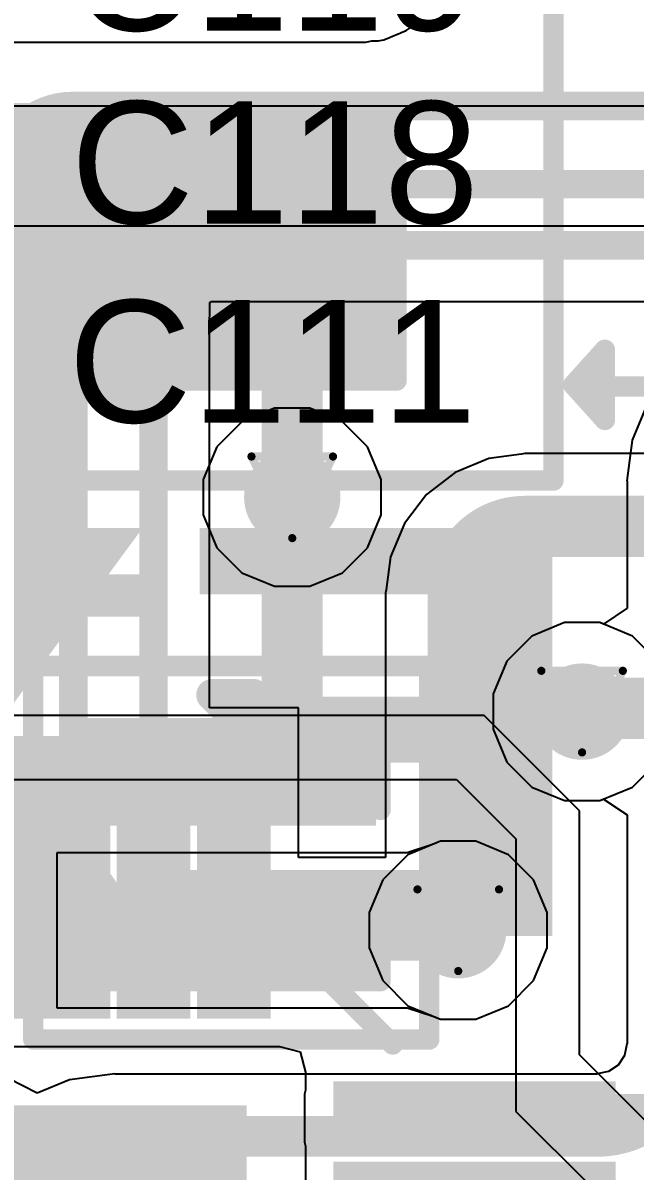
# Model space of a CAD drawing. Header units: inches. Extents: x 0 to 5359, y 0 to 5098.
# Drawn here: x 73.67 to 77.48, y 43.09 to 50.23 of the extents above; entities that cross this region are included whole.
import ezdxf

# ---------------------------------------------------------------- set-up
doc = ezdxf.new("R2010")
doc.units = ezdxf.units.IN
for name, color, linetype in [('Bottom Layer', 5, 'Continuous'), ('Bottom Overlay', 54, 'Continuous'), ('Bottom Paste', 16, 'Continuous'), ('Bottom Solder', 6, 'Continuous'), ('Drill Drawing', 1, 'Continuous'), ('Layer 1', 16, 'Continuous'), ('Layer 2', 76, 'Continuous'), ('Top Layer', 1, 'Continuous'), ('Top Overlay', 2, 'Continuous'), ('Top Paste', 8, 'Continuous'), ('Top Solder', 216, 'Continuous'), ('Via Holes', 16, 'Continuous')]:
    doc.layers.add(name, color=color, linetype=linetype)
doc.styles.add('Arial', font='', dxfattribs={"height": 0.2})
doc.styles.add('Arial Black_Bold', font='', dxfattribs={"height": 0.2})
doc.styles.get('Arial').set_extended_font_data('Arial')
doc.styles.get('Arial Black_Bold').set_extended_font_data('Arial Black', bold=True)

# ---------------------------------------------------------------- blocks, each defined once
blk = doc.blocks.new('48_HTQFP__7_7__55')
at = {"layer": 'Top Layer'}
for points in [[(-2.9, 5.05), (-2.6, 5.05), (-2.6, 3.45), (-2.9, 3.45)], [(-5.05, 2.9), (-3.45, 2.9), (-3.45, 2.6), (-5.05, 2.6)], [(-2.75, 2.75), (2.75, 2.75), (2.75, -2.75), (-2.75, -2.75)], [(-5.05, 2.4), (-3.45, 2.4), (-3.45, 2.1), (-5.05, 2.1)], [(-5.05, 1.9), (-3.45, 1.9), (-3.45, 1.6), (-5.05, 1.6)]]:
    blk.add_hatch(color=1, dxfattribs=at).paths.add_polyline_path(points)
at = {"layer": 'Top Paste'}
for points in [[(-2.9, 5.05), (-2.6, 5.05), (-2.6, 3.45), (-2.9, 3.45)], [(-5.05, 2.9), (-3.45, 2.9), (-3.45, 2.6), (-5.05, 2.6)], [(-2.75, 2.75), (2.75, 2.75), (2.75, -2.75), (-2.75, -2.75)], [(-5.05, 2.4), (-3.45, 2.4), (-3.45, 2.1), (-5.05, 2.1)], [(-5.05, 1.9), (-3.45, 1.9), (-3.45, 1.6), (-5.05, 1.6)]]:
    blk.add_hatch(color=8, dxfattribs=at).paths.add_polyline_path(points)
at = {"layer": 'Top Solder'}
for points in [[(-2.98, 5.13), (-2.52, 5.13), (-2.52, 3.37), (-2.98, 3.37)], [(-2.48, 5.13), (-2.02, 5.13), (-2.02, 3.37), (-2.48, 3.37)], [(-5.13, 2.98), (-3.37, 2.98), (-3.37, 2.52), (-5.13, 2.52)], [(-2.83, 2.83), (2.83, 2.83), (2.83, -2.83), (-2.83, -2.83)], [(-5.13, 2.48), (-3.37, 2.48), (-3.37, 2.02), (-5.13, 2.02)], [(-5.13, 1.98), (-3.37, 1.98), (-3.37, 1.52), (-5.13, 1.52)], [(-5.13, 1.48), (-3.37, 1.48), (-3.37, 1.02), (-5.13, 1.02)]]:
    blk.add_hatch(color=216, dxfattribs=at).paths.add_polyline_path(points)
at = {"layer": 'Top Overlay'}
for points in [[(-3.8182, 3.131, 0.127, 0.127, 0), (-3.2086, 3.7406, 0.127, 0.127, 0)], [(-5.3848, 2.6162, 0.2, 0.2, 0), (-5.3848, 2.8702, 0.2, 0.2, 0)], [(-5.2578, 2.7432, 0.2, 0.2, 0), (-5.3848, 2.8702, 0.2, 0.2, 0)], [(-5.3848, 2.6162, 0.2, 0.2, 0), (-5.2578, 2.7432, 0.2, 0.2, 0)]]:
    blk.add_lwpolyline(points, format="xyseb", dxfattribs=at)
for points in [[(-3.2403, 3.7406, 0.0635, 0.0635, 1), (-3.1768, 3.7406, 0.0635, 0.0635, 1)], [(-3.8499, 3.131, 0.0635, 0.0635, 1), (-3.7864, 3.131, 0.0635, 0.0635, 1)], [(-5.4348, 2.8702, 0.1, 0.1, 1), (-5.3348, 2.8702, 0.1, 0.1, 1)], [(-5.4348, 2.8702, 0.1, 0.1, 1), (-5.3348, 2.8702, 0.1, 0.1, 1)], [(-5.3078, 2.7432, 0.1, 0.1, 1), (-5.2078, 2.7432, 0.1, 0.1, 1)], [(-5.3078, 2.7432, 0.1, 0.1, 1), (-5.2078, 2.7432, 0.1, 0.1, 1)], [(-5.4348, 2.6162, 0.1, 0.1, 1), (-5.3348, 2.6162, 0.1, 0.1, 1)], [(-5.4348, 2.6162, 0.1, 0.1, 1), (-5.3348, 2.6162, 0.1, 0.1, 1)]]:
    blk.add_lwpolyline(points, format="xyseb", close=True, dxfattribs=at)
blk = doc.blocks.new('C___0402_B_255')
at = {"layer": 'Bottom Layer'}
for points in [[(-0.2413, 0.3175), (-0.2413, -0.3175), (-0.6985, -0.3175), (-0.6985, 0.3175)], [(0.6985, 0.3175), (0.6985, -0.3175), (0.2413, -0.3175), (0.2413, 0.3175)]]:
    blk.add_hatch(color=5, dxfattribs=at).paths.add_polyline_path(points)
at = {"layer": 'Bottom Paste'}
for points in [[(-0.2413, 0.3175), (-0.2413, -0.3175), (-0.6985, -0.3175), (-0.6985, 0.3175)], [(0.6985, 0.3175), (0.6985, -0.3175), (0.2413, -0.3175), (0.2413, 0.3175)]]:
    blk.add_hatch(color=16, dxfattribs=at).paths.add_polyline_path(points)
at = {"layer": 'Bottom Solder'}
for points in [[(-0.1813, 0.3775), (-0.1813, -0.3775), (-0.7585, -0.3775), (-0.7585, 0.3775)], [(0.7585, 0.3775), (0.7585, -0.3775), (0.1813, -0.3775), (0.1813, 0.3775)]]:
    blk.add_hatch(color=6, dxfattribs=at).paths.add_polyline_path(points)
at = {"layer": 'Bottom Overlay'}
for points in [[(-0.7874, -0.4064, 0.127, 0.127, 0), (-0.7874, 0.4064, 0.127, 0.127, 0)], [(-0.2794, 0.4064, 0.127, 0.127, 0), (-0.7874, 0.4064, 0.127, 0.127, 0)], [(0.7874, 0.4064, 0.127, 0.127, 0), (0.2794, 0.4064, 0.127, 0.127, 0)], [(0.7874, -0.4064, 0.127, 0.127, 0), (0.7874, 0.4064, 0.127, 0.127, 0)], [(-0.7874, -0.4064, 0.127, 0.127, 0), (-0.2794, -0.4064, 0.127, 0.127, 0)], [(0.7874, -0.4064, 0.127, 0.127, 0), (0.2794, -0.4064, 0.127, 0.127, 0)]]:
    blk.add_lwpolyline(points, format="xyseb", dxfattribs=at)
for points in [[(-0.8191, 0.4064, 0.0635, 0.0635, 1), (-0.7556, 0.4064, 0.0635, 0.0635, 1)], [(-0.8191, 0.4064, 0.0635, 0.0635, 1), (-0.7556, 0.4064, 0.0635, 0.0635, 1)], [(-0.3112, 0.4064, 0.0635, 0.0635, 1), (-0.2477, 0.4064, 0.0635, 0.0635, 1)], [(0.2477, 0.4064, 0.0635, 0.0635, 1), (0.3111, 0.4064, 0.0635, 0.0635, 1)], [(0.7557, 0.4064, 0.0635, 0.0635, 1), (0.8192, 0.4064, 0.0635, 0.0635, 1)], [(0.7557, 0.4064, 0.0635, 0.0635, 1), (0.8192, 0.4064, 0.0635, 0.0635, 1)], [(-0.8192, -0.4064, 0.0635, 0.0635, 1), (-0.7557, -0.4064, 0.0635, 0.0635, 1)], [(-0.8192, -0.4064, 0.0635, 0.0635, 1), (-0.7557, -0.4064, 0.0635, 0.0635, 1)], [(-0.3111, -0.4064, 0.0635, 0.0635, 1), (-0.2476, -0.4064, 0.0635, 0.0635, 1)], [(0.2477, -0.4064, 0.0635, 0.0635, 1), (0.3112, -0.4064, 0.0635, 0.0635, 1)], [(0.7556, -0.4064, 0.0635, 0.0635, 1), (0.8191, -0.4064, 0.0635, 0.0635, 1)], [(0.7556, -0.4064, 0.0635, 0.0635, 1), (0.8191, -0.4064, 0.0635, 0.0635, 1)]]:
    blk.add_lwpolyline(points, format="xyseb", close=True, dxfattribs=at)
blk = doc.blocks.new('C___0402_B_262')
at = {"layer": 'Bottom Layer'}
for points in [[(-0.2413, 0.3175), (-0.2413, -0.3175), (-0.6985, -0.3175), (-0.6985, 0.3175)], [(0.6985, 0.3175), (0.6985, -0.3175), (0.2413, -0.3175), (0.2413, 0.3175)]]:
    blk.add_hatch(color=5, dxfattribs=at).paths.add_polyline_path(points)
at = {"layer": 'Bottom Paste'}
for points in [[(-0.2413, 0.3175), (-0.2413, -0.3175), (-0.6985, -0.3175), (-0.6985, 0.3175)], [(0.6985, 0.3175), (0.6985, -0.3175), (0.2413, -0.3175), (0.2413, 0.3175)]]:
    blk.add_hatch(color=16, dxfattribs=at).paths.add_polyline_path(points)
at = {"layer": 'Bottom Solder'}
for points in [[(-0.1813, 0.3775), (-0.1813, -0.3775), (-0.7585, -0.3775), (-0.7585, 0.3775)], [(0.7585, 0.3775), (0.7585, -0.3775), (0.1813, -0.3775), (0.1813, 0.3775)]]:
    blk.add_hatch(color=6, dxfattribs=at).paths.add_polyline_path(points)
at = {"layer": 'Bottom Overlay'}
for points in [[(-0.2794, 0.4064, 0.127, 0.127, 0), (-0.7874, 0.4064, 0.127, 0.127, 0)], [(-0.7874, -0.4064, 0.127, 0.127, 0), (-0.7874, 0.4064, 0.127, 0.127, 0)], [(0.2794, 0.4064, 0.127, 0.127, 0), (0.7874, 0.4064, 0.127, 0.127, 0)], [(0.7874, -0.4064, 0.127, 0.127, 0), (0.7874, 0.4064, 0.127, 0.127, 0)], [(-0.2794, -0.4064, 0.127, 0.127, 0), (-0.7874, -0.4064, 0.127, 0.127, 0)], [(0.2794, -0.4064, 0.127, 0.127, 0), (0.7874, -0.4064, 0.127, 0.127, 0)]]:
    blk.add_lwpolyline(points, format="xyseb", dxfattribs=at)
for points in [[(-0.8192, 0.4064, 0.0635, 0.0635, 1), (-0.7557, 0.4064, 0.0635, 0.0635, 1)], [(-0.8192, 0.4064, 0.0635, 0.0635, 1), (-0.7557, 0.4064, 0.0635, 0.0635, 1)], [(-0.3112, 0.4064, 0.0635, 0.0635, 1), (-0.2477, 0.4064, 0.0635, 0.0635, 1)], [(0.2476, 0.4064, 0.0635, 0.0635, 1), (0.3111, 0.4064, 0.0635, 0.0635, 1)], [(0.7557, 0.4064, 0.0635, 0.0635, 1), (0.8192, 0.4064, 0.0635, 0.0635, 1)], [(0.7557, 0.4064, 0.0635, 0.0635, 1), (0.8192, 0.4064, 0.0635, 0.0635, 1)], [(-0.8192, -0.4064, 0.0635, 0.0635, 1), (-0.7557, -0.4064, 0.0635, 0.0635, 1)], [(-0.8192, -0.4064, 0.0635, 0.0635, 1), (-0.7557, -0.4064, 0.0635, 0.0635, 1)], [(-0.3112, -0.4064, 0.0635, 0.0635, 1), (-0.2477, -0.4064, 0.0635, 0.0635, 1)], [(0.2476, -0.4064, 0.0635, 0.0635, 1), (0.3111, -0.4064, 0.0635, 0.0635, 1)], [(0.7556, -0.4064, 0.0635, 0.0635, 1), (0.8191, -0.4064, 0.0635, 0.0635, 1)], [(0.7556, -0.4064, 0.0635, 0.0635, 1), (0.8191, -0.4064, 0.0635, 0.0635, 1)]]:
    blk.add_lwpolyline(points, format="xyseb", close=True, dxfattribs=at)
blk = doc.blocks.new('C___1210_B_286')
at = {"layer": 'Bottom Layer'}
for points in [[(-2.032, 1.397), (-0.508, 1.397), (-0.508, -1.397), (-2.032, -1.397)], [(0.508, 1.397), (2.032, 1.397), (2.032, -1.397), (0.508, -1.397)]]:
    blk.add_hatch(color=5, dxfattribs=at).paths.add_polyline_path(points)
at = {"layer": 'Bottom Paste'}
for points in [[(-2.032, 1.397), (-0.508, 1.397), (-0.508, -1.397), (-2.032, -1.397)], [(0.508, 1.397), (2.032, 1.397), (2.032, -1.397), (0.508, -1.397)]]:
    blk.add_hatch(color=16, dxfattribs=at).paths.add_polyline_path(points)
at = {"layer": 'Bottom Solder'}
for points in [[(-2.1336, 1.4986), (-0.4064, 1.4986), (-0.4064, -1.4986), (-2.1336, -1.4986)], [(0.4064, 1.4986), (2.1336, 1.4986), (2.1336, -1.4986), (0.4064, -1.4986)]]:
    blk.add_hatch(color=6, dxfattribs=at).paths.add_polyline_path(points)
at = {"layer": 'Bottom Overlay'}
for points in [[(-2.1336, 1.4986, 0.127, 0.127, 0), (-2.1336, -1.4986, 0.127, 0.127, 0)], [(-2.1336, 1.4986, 0.127, 0.127, 0), (-0.5842, 1.4986, 0.127, 0.127, 0)], [(2.1336, 1.4986, 0.127, 0.127, 0), (0.5842, 1.4986, 0.127, 0.127, 0)], [(2.1336, 1.4986, 0.127, 0.127, 0), (2.1336, -1.4986, 0.127, 0.127, 0)], [(-2.1336, -1.4986, 0.127, 0.127, 0), (-0.5842, -1.4986, 0.127, 0.127, 0)], [(2.1336, -1.4986, 0.127, 0.127, 0), (0.5842, -1.4986, 0.127, 0.127, 0)]]:
    blk.add_lwpolyline(points, format="xyseb", dxfattribs=at)
for points in [[(-2.1654, 1.4986, 0.0635, 0.0635, 1), (-2.1019, 1.4986, 0.0635, 0.0635, 1)], [(-2.1654, 1.4986, 0.0635, 0.0635, 1), (-2.1019, 1.4986, 0.0635, 0.0635, 1)], [(-0.616, 1.4986, 0.0635, 0.0635, 1), (-0.5525, 1.4986, 0.0635, 0.0635, 1)], [(0.5525, 1.4986, 0.0635, 0.0635, 1), (0.616, 1.4986, 0.0635, 0.0635, 1)], [(2.1019, 1.4986, 0.0635, 0.0635, 1), (2.1654, 1.4986, 0.0635, 0.0635, 1)], [(2.1019, 1.4986, 0.0635, 0.0635, 1), (2.1654, 1.4986, 0.0635, 0.0635, 1)], [(-2.1654, -1.4986, 0.0635, 0.0635, 1), (-2.1019, -1.4986, 0.0635, 0.0635, 1)], [(-2.1654, -1.4986, 0.0635, 0.0635, 1), (-2.1019, -1.4986, 0.0635, 0.0635, 1)], [(-0.616, -1.4986, 0.0635, 0.0635, 1), (-0.5525, -1.4986, 0.0635, 0.0635, 1)], [(0.5525, -1.4986, 0.0635, 0.0635, 1), (0.616, -1.4986, 0.0635, 0.0635, 1)], [(2.1019, -1.4986, 0.0635, 0.0635, 1), (2.1654, -1.4986, 0.0635, 0.0635, 1)], [(2.1019, -1.4986, 0.0635, 0.0635, 1), (2.1654, -1.4986, 0.0635, 0.0635, 1)]]:
    blk.add_lwpolyline(points, format="xyseb", close=True, dxfattribs=at)

msp = doc.modelspace()

# ---------------------------------------------------------------- hatches: boundary and pattern name
at = {"layer": 'Bottom Layer'}
h = msp.add_hatch(color=5, dxfattribs=at)
edge = h.paths.add_edge_path()
edge.add_arc((75.3463, 47.2817), 0.3, 0, 360)
h = msp.add_hatch(color=5, dxfattribs=at)
edge = h.paths.add_edge_path()
edge.add_arc((77.1523, 45.9475), 0.3, 0, 360)
h = msp.add_hatch(color=5, dxfattribs=at)
edge = h.paths.add_edge_path()
edge.add_arc((76.3806, 44.5866), 0.3, 0, 360)
at = {"layer": 'Layer 1'}
h = msp.add_hatch(color=16, dxfattribs=at)
edge = h.paths.add_edge_path()
edge.add_arc((75.3463, 47.2817), 0.3, 0, 360)
h = msp.add_hatch(color=16, dxfattribs=at)
edge = h.paths.add_edge_path()
edge.add_arc((77.1523, 45.9475), 0.3, 0, 360)
h = msp.add_hatch(color=16, dxfattribs=at)
edge = h.paths.add_edge_path()
edge.add_arc((76.3806, 44.5866), 0.3, 0, 360)
at = {"layer": 'Layer 2'}
h = msp.add_hatch(color=76, dxfattribs=at)
edge = h.paths.add_edge_path()
edge.add_arc((75.3463, 47.2817), 0.3, 0, 360)
h = msp.add_hatch(color=76, dxfattribs=at)
edge = h.paths.add_edge_path()
edge.add_arc((77.1523, 45.9475), 0.3, 0, 360)
h = msp.add_hatch(color=76, dxfattribs=at)
edge = h.paths.add_edge_path()
edge.add_arc((76.3806, 44.5866), 0.3, 0, 360)
at = {"layer": 'Top Layer'}
h = msp.add_hatch(color=1, dxfattribs=at)
edge = h.paths.add_edge_path()
edge.add_arc((75.3463, 47.2817), 0.3, 0, 360)
h = msp.add_hatch(color=1, dxfattribs=at)
edge = h.paths.add_edge_path()
edge.add_arc((77.1523, 45.9475), 0.3, 0, 360)
h = msp.add_hatch(color=1, dxfattribs=at)
edge = h.paths.add_edge_path()
edge.add_arc((76.3806, 44.5866), 0.3, 0, 360)
msp.add_hatch(color=1, dxfattribs=at).paths.add_polyline_path([(75.6821, 43.2667), (78.3719, 43.2667), (78.3719, 43.5667), (75.6821, 43.5667)])
at = {"layer": 'Via Holes'}
h = msp.add_hatch(color=7, dxfattribs=at)
edge = h.paths.add_edge_path()
edge.add_arc((75.3463, 47.2817), 0.15, 0, 360)
h = msp.add_hatch(color=7, dxfattribs=at)
edge = h.paths.add_edge_path()
edge.add_arc((77.1523, 45.9475), 0.15, 0, 360)
h = msp.add_hatch(color=7, dxfattribs=at)
edge = h.paths.add_edge_path()
edge.add_arc((76.3806, 44.5866), 0.15, 0, 360)

# ---------------------------------------------------------------- linework, layer by layer
at = {"layer": 'Bottom Layer'}
for p, q in [((76.0213, 50.1738), (76.0566, 50.1885)), ((76.0566, 50.1885), (76.0866, 50.2085)), ((76.0866, 50.2085), (76.1137, 50.2355)), ((70.2275, 50.116), (75.8055, 50.116)), ((75.8055, 50.116), (75.843, 50.1234)), ((75.843, 50.1234), (75.8813, 50.1234)), ((75.8813, 50.1234), (75.9166, 50.1305)), ((75.9166, 50.1305), (75.9519, 50.1451)), ((75.9519, 50.1451), (75.9541, 50.1455)), ((75.9541, 50.1455), (75.956, 50.1468)), ((75.956, 50.1468), (76.0173, 50.1721)), ((76.0173, 50.1721), (76.0194, 50.1726)), ((76.0194, 50.1726), (76.0213, 50.1738)), ((77.5627, 47.8722), (77.4651, 47.6367)), ((77.4651, 47.6367), (77.4319, 47.3839)), ((77.4319, 47.3839), (77.4328, 47.3839)), ((77.4328, 47.3839), (77.4328, 46.5911)), ((77.4328, 46.5911), (77.2849, 46.4923)), ((77.0421, 46.5015), (76.8385, 46.4172)), ((77.2625, 46.5015), (77.0421, 46.5015)), ((77.2849, 46.4923), (77.2625, 46.5015)), ((76.8385, 46.4172), (76.6827, 46.2614)), ((76.6827, 46.2614), (76.5983, 46.0577)), ((76.5983, 46.0577), (76.5983, 45.8373)), ((76.5983, 45.8373), (76.6827, 45.6337)), ((76.6827, 45.6337), (76.8385, 45.4779)), ((76.8385, 45.4779), (77.0421, 45.3935)), ((77.0421, 45.3935), (77.2625, 45.3935)), ((77.2625, 45.3935), (77.2849, 45.4028)), ((77.2849, 45.4028), (77.4328, 45.304)), ((77.4328, 45.304), (77.4328, 43.8788)), ((76.2265, 45.1224), (76.0617, 45.0692)), ((76.2704, 45.1406), (76.2265, 45.1224)), ((76.4908, 45.1406), (76.2704, 45.1406)), ((76.6944, 45.0562), (76.4908, 45.1406)), ((74.9187, 45.0691), (73.8799, 45.0691)), ((73.8799, 45.0691), (73.8799, 44.1039)), ((76.0617, 45.0692), (74.9187, 45.0692)), ((74.9187, 45.0692), (74.9187, 45.0691)), ((76.0617, 45.0692), (76.0617, 45.0692)), ((76.0617, 45.0692), (76.0617, 45.0692)), ((76.8503, 44.9004), (76.6944, 45.0562)), ((76.9346, 44.6968), (76.8503, 44.9004)), ((76.9346, 44.4764), (76.9346, 44.6968)), ((76.8503, 44.2728), (76.9346, 44.4764)), ((76.6944, 44.1169), (76.8503, 44.2728)), ((73.8799, 44.1039), (75.0229, 44.1039)), ((75.0229, 44.1039), (75.0229, 44.104)), ((75.0229, 44.104), (76.0617, 44.104)), ((76.0617, 44.104), (76.0617, 44.104)), ((76.0617, 44.104), (76.0617, 44.104)), ((76.0617, 44.104), (76.2233, 44.0521)), ((76.4908, 44.0326), (76.6944, 44.1169)), ((76.2233, 44.0521), (76.2704, 44.0326)), ((76.2704, 44.0326), (76.4908, 44.0326)), ((77.4311, 43.8788), (77.417, 43.8077)), ((77.4328, 43.8788), (77.4311, 43.8788)), ((77.3767, 43.7475), (77.3165, 43.7072)), ((77.417, 43.8077), (77.3767, 43.7475)), ((74.2403, 43.6933), (73.9581, 43.6561)), ((74.2403, 43.6914), (74.2403, 43.6933)), ((77.2454, 43.6914), (74.2403, 43.6914)), ((77.3165, 43.7072), (77.2454, 43.6931)), ((77.2454, 43.6931), (77.2454, 43.6914)), ((73.7564, 43.5726), (73.5786, 43.663)), ((73.9581, 43.6561), (73.7564, 43.5726))]:
    msp.add_line(p, q, dxfattribs=at)
for points in [[(69.6446, 48.8722, 0.381, 0.381, 0), (74.4982, 48.8722, 0.381, 0.381, 0)], [(74.4982, 48.8722, 0.381, 0.381, 0), (74.7748, 48.8722, 0.381, 0.381, 0)], [(74.7748, 48.8722, 0.381, 0.381, 0), (75.3463, 48.3007, 0.381, 0.381, 0)], [(75.3463, 47.2817, 0.381, 0.381, 0), (75.3463, 48.3007, 0.381, 0.381, 0)], [(75.3463, 45.6448, 0.381, 0.381, 0), (75.3463, 47.2817, 0.381, 0.381, 0)], [(75.4648, 45.5264, 0.381, 0.381, -0.414214), (75.3463, 45.6448, 0.381, 0.381, 0)], [(74.4514, 45.5263, 0.381, 0.381, 0), (75.4648, 45.5263, 0.381, 0.381, 0)], [(75.4648, 45.5263, 0.381, 0.381, 0), (75.4648, 45.5264, 0.381, 0.381, 0)], [(74.5489, 44.5866, 0.381, 0.381, 0), (76.3806, 44.5866, 0.381, 0.381, 0)], [(77.8212, 43.8788, 0.254, 0.254, -0.414214), (77.2454, 43.303, 0.254, 0.254, 0)], [(73.5403, 42.603, 0.254, 0.254, -0.414214), (74.2403, 43.303, 0.254, 0.254, 0)], [(74.2403, 43.303, 0.254, 0.254, 0), (77.2454, 43.303, 0.254, 0.254, 0)]]:
    msp.add_lwpolyline(points, format="xyseb", dxfattribs=at)
for points in [[(74.4029, 48.8722, 0.1905, 0.1905, 1), (74.5934, 48.8722, 0.1905, 0.1905, 1)], [(74.4029, 48.8722, 0.1905, 0.1905, 1), (74.5934, 48.8722, 0.1905, 0.1905, 1)], [(74.6796, 48.8722, 0.1905, 0.1905, 1), (74.8701, 48.8722, 0.1905, 0.1905, 1)], [(74.6796, 48.8722, 0.1905, 0.1905, 1), (74.8701, 48.8722, 0.1905, 0.1905, 1)], [(75.2511, 48.3007, 0.1905, 0.1905, 1), (75.4416, 48.3007, 0.1905, 0.1905, 1)], [(75.2511, 48.3007, 0.1905, 0.1905, 1), (75.4416, 48.3007, 0.1905, 0.1905, 1)], [(75.2511, 47.2817, 0.1905, 0.1905, 1), (75.4416, 47.2817, 0.1905, 0.1905, 1)], [(75.2511, 47.2817, 0.1905, 0.1905, 1), (75.4416, 47.2817, 0.1905, 0.1905, 1)], [(75.2511, 45.6448, 0.1905, 0.1905, 1), (75.4416, 45.6448, 0.1905, 0.1905, 1)], [(75.2511, 45.6448, 0.1905, 0.1905, 1), (75.4416, 45.6448, 0.1905, 0.1905, 1)], [(74.3562, 45.5263, 0.1905, 0.1905, 1), (74.5467, 45.5263, 0.1905, 0.1905, 1)], [(75.3695, 45.5264, 0.1905, 0.1905, 1), (75.56, 45.5264, 0.1905, 0.1905, 1)], [(75.3695, 45.5264, 0.1905, 0.1905, 1), (75.56, 45.5264, 0.1905, 0.1905, 1)], [(75.3695, 45.5263, 0.1905, 0.1905, 1), (75.56, 45.5263, 0.1905, 0.1905, 1)], [(75.3695, 45.5263, 0.1905, 0.1905, 1), (75.56, 45.5263, 0.1905, 0.1905, 1)], [(74.4536, 44.5866, 0.1905, 0.1905, 1), (74.6441, 44.5866, 0.1905, 0.1905, 1)], [(76.2854, 44.5866, 0.1905, 0.1905, 1), (76.4759, 44.5866, 0.1905, 0.1905, 1)], [(74.1768, 43.303, 0.127, 0.127, 1), (74.3038, 43.303, 0.127, 0.127, 1)], [(74.1768, 43.303, 0.127, 0.127, 1), (74.3038, 43.303, 0.127, 0.127, 1)], [(77.1819, 43.303, 0.127, 0.127, 1), (77.3089, 43.303, 0.127, 0.127, 1)], [(77.1819, 43.303, 0.127, 0.127, 1), (77.3089, 43.303, 0.127, 0.127, 1)]]:
    msp.add_lwpolyline(points, format="xyseb", close=True, dxfattribs=at)
at = {"layer": 'Bottom Overlay'}
for points in [[(73.7329, 46.2317, 0.127, 0.127, 0), (76.2, 46.2317, 0.127, 0.127, 0)], [(73.7329, 43.9061, 0.127, 0.127, 0), (73.7329, 46.2317, 0.127, 0.127, 0)], [(76.2, 43.9061, 0.127, 0.127, 0), (76.2, 46.2317, 0.127, 0.127, 0)], [(73.7329, 43.9061, 0.127, 0.127, 0), (76.2, 43.9061, 0.127, 0.127, 0)]]:
    msp.add_lwpolyline(points, format="xyseb", dxfattribs=at)
for points in [[(73.7012, 46.2317, 0.0635, 0.0635, 1), (73.7647, 46.2317, 0.0635, 0.0635, 1)], [(73.7012, 46.2317, 0.0635, 0.0635, 1), (73.7647, 46.2317, 0.0635, 0.0635, 1)], [(76.1682, 46.2317, 0.0635, 0.0635, 1), (76.2318, 46.2317, 0.0635, 0.0635, 1)], [(76.1682, 46.2317, 0.0635, 0.0635, 1), (76.2318, 46.2317, 0.0635, 0.0635, 1)], [(73.7012, 43.9061, 0.0635, 0.0635, 1), (73.7647, 43.9061, 0.0635, 0.0635, 1)], [(73.7012, 43.9061, 0.0635, 0.0635, 1), (73.7647, 43.9061, 0.0635, 0.0635, 1)], [(76.1682, 43.9061, 0.0635, 0.0635, 1), (76.2318, 43.9061, 0.0635, 0.0635, 1)], [(76.1682, 43.9061, 0.0635, 0.0635, 1), (76.2318, 43.9061, 0.0635, 0.0635, 1)]]:
    msp.add_lwpolyline(points, format="xyseb", close=True, dxfattribs=at)
at = {"layer": 'Drill Drawing'}
for points in [[(75.0923, 47.5357, 0.0508, 0.0508, 0), (75.6003, 47.5357, 0.0508, 0.0508, 0)], [(75.0923, 47.5357, 0.0508, 0.0508, 0), (75.3463, 47.0277, 0.0508, 0.0508, 0)], [(75.3463, 47.0277, 0.0508, 0.0508, 0), (75.6003, 47.5357, 0.0508, 0.0508, 0)], [(76.8983, 46.2015, 0.0508, 0.0508, 0), (77.4063, 46.2015, 0.0508, 0.0508, 0)], [(76.8983, 46.2015, 0.0508, 0.0508, 0), (77.1523, 45.6935, 0.0508, 0.0508, 0)], [(77.1523, 45.6935, 0.0508, 0.0508, 0), (77.4063, 46.2015, 0.0508, 0.0508, 0)], [(76.1266, 44.8406, 0.0508, 0.0508, 0), (76.6346, 44.8406, 0.0508, 0.0508, 0)], [(76.1266, 44.8406, 0.0508, 0.0508, 0), (76.3806, 44.3326, 0.0508, 0.0508, 0)], [(76.3806, 44.3326, 0.0508, 0.0508, 0), (76.6346, 44.8406, 0.0508, 0.0508, 0)]]:
    msp.add_lwpolyline(points, format="xyseb", dxfattribs=at)
for points in [[(75.0796, 47.5357, 0.0254, 0.0254, 1), (75.105, 47.5357, 0.0254, 0.0254, 1)], [(75.0796, 47.5357, 0.0254, 0.0254, 1), (75.105, 47.5357, 0.0254, 0.0254, 1)], [(75.5876, 47.5357, 0.0254, 0.0254, 1), (75.613, 47.5357, 0.0254, 0.0254, 1)], [(75.5876, 47.5357, 0.0254, 0.0254, 1), (75.613, 47.5357, 0.0254, 0.0254, 1)], [(75.3336, 47.0277, 0.0254, 0.0254, 1), (75.359, 47.0277, 0.0254, 0.0254, 1)], [(75.3336, 47.0277, 0.0254, 0.0254, 1), (75.359, 47.0277, 0.0254, 0.0254, 1)], [(76.8856, 46.2015, 0.0254, 0.0254, 1), (76.911, 46.2015, 0.0254, 0.0254, 1)], [(76.8856, 46.2015, 0.0254, 0.0254, 1), (76.911, 46.2015, 0.0254, 0.0254, 1)], [(77.3936, 46.2015, 0.0254, 0.0254, 1), (77.419, 46.2015, 0.0254, 0.0254, 1)], [(77.3936, 46.2015, 0.0254, 0.0254, 1), (77.419, 46.2015, 0.0254, 0.0254, 1)], [(77.1396, 45.6935, 0.0254, 0.0254, 1), (77.165, 45.6935, 0.0254, 0.0254, 1)], [(77.1396, 45.6935, 0.0254, 0.0254, 1), (77.165, 45.6935, 0.0254, 0.0254, 1)], [(76.1139, 44.8406, 0.0254, 0.0254, 1), (76.1393, 44.8406, 0.0254, 0.0254, 1)], [(76.1139, 44.8406, 0.0254, 0.0254, 1), (76.1393, 44.8406, 0.0254, 0.0254, 1)], [(76.6219, 44.8406, 0.0254, 0.0254, 1), (76.6473, 44.8406, 0.0254, 0.0254, 1)], [(76.6219, 44.8406, 0.0254, 0.0254, 1), (76.6473, 44.8406, 0.0254, 0.0254, 1)], [(76.3679, 44.3326, 0.0254, 0.0254, 1), (76.3933, 44.3326, 0.0254, 0.0254, 1)], [(76.3679, 44.3326, 0.0254, 0.0254, 1), (76.3933, 44.3326, 0.0254, 0.0254, 1)]]:
    msp.add_lwpolyline(points, format="xyseb", close=True, dxfattribs=at)
at = {"layer": 'Layer 1'}
for p, q in [((77.0421, 46.5015), (76.8385, 46.4172)), ((77.2625, 46.5015), (77.0421, 46.5015)), ((77.4662, 46.4172), (77.2625, 46.5015)), ((76.8385, 46.4172), (76.6827, 46.2614)), ((77.622, 46.2614), (77.4662, 46.4172)), ((76.6827, 46.2614), (76.5983, 46.0577)), ((76.5983, 46.0577), (76.5983, 45.8373)), ((76.5983, 45.8373), (76.6827, 45.6337)), ((76.6827, 45.6337), (76.8385, 45.4779)), ((77.4662, 45.4779), (77.622, 45.6337)), ((76.8385, 45.4779), (77.0421, 45.3935)), ((77.2625, 45.3935), (77.4662, 45.4779)), ((77.0421, 45.3935), (77.2625, 45.3935)), ((76.2704, 45.1406), (76.0668, 45.0562)), ((76.4908, 45.1406), (76.2704, 45.1406)), ((76.6944, 45.0562), (76.4908, 45.1406)), ((76.0668, 45.0562), (75.911, 44.9004)), ((76.8503, 44.9004), (76.6944, 45.0562)), ((75.911, 44.9004), (75.8266, 44.6968)), ((76.9346, 44.6968), (76.8503, 44.9004)), ((75.8266, 44.6968), (75.8266, 44.4764)), ((76.9346, 44.4764), (76.9346, 44.6968)), ((75.8266, 44.4764), (75.911, 44.2728)), ((76.8503, 44.2728), (76.9346, 44.4764)), ((75.911, 44.2728), (76.0668, 44.1169)), ((76.6944, 44.1169), (76.8503, 44.2728)), ((76.0668, 44.1169), (76.2704, 44.0326)), ((76.4908, 44.0326), (76.6944, 44.1169)), ((76.2704, 44.0326), (76.4908, 44.0326))]:
    msp.add_line(p, q, dxfattribs=at)
at = {"layer": 'Layer 2'}
for p, q in [((81.9757, 49.7177), (72.1143, 49.7177)), ((64.7498, 48.9712), (82.0633, 48.9712)), ((75.2361, 47.8357), (75.0325, 47.7514)), ((75.4565, 47.8357), (75.2361, 47.8357)), ((75.6601, 47.7514), (75.4565, 47.8357)), ((75.0325, 47.7514), (74.8766, 47.5956)), ((75.816, 47.5956), (75.6601, 47.7514)), ((74.8766, 47.5956), (74.7923, 47.3919)), ((75.9003, 47.3919), (75.816, 47.5956)), ((74.7923, 47.3919), (74.7923, 47.1716)), ((75.9003, 47.1716), (75.9003, 47.3919)), ((74.7923, 47.1716), (74.8766, 46.9679)), ((75.816, 46.9679), (75.9003, 47.1716)), ((74.8766, 46.9679), (75.0325, 46.8121)), ((75.6601, 46.8121), (75.816, 46.9679)), ((75.0325, 46.8121), (75.2361, 46.7278)), ((75.4565, 46.7278), (75.6601, 46.8121)), ((75.2361, 46.7278), (75.4565, 46.7278)), ((76.5426, 45.9232), (73.5123, 45.9232)), ((77.1366, 45.3293), (76.5426, 45.9232)), ((67.6601, 45.5247), (76.3699, 45.5247)), ((76.3699, 45.5247), (76.7399, 45.1547)), ((77.1366, 43.8104), (77.1366, 45.3293)), ((76.7399, 45.1547), (76.7399, 43.4585)), ((77.5694, 43.3776), (77.1366, 43.8104)), ((76.7399, 43.4585), (77.2164, 42.982))]:
    msp.add_line(p, q, dxfattribs=at)
at = {"layer": 'Top Layer'}
for p, q in [((74.8317, 48.3164), (74.8321, 48.4941)), ((74.8321, 48.4941), (74.8364, 48.4958)), ((74.8364, 48.4958), (74.8382, 48.5001)), ((74.8382, 48.5001), (75.0158, 48.5005)), ((75.0158, 48.5005), (79.5151, 48.5005)), ((74.8317, 45.9707), (74.8317, 48.3164)), ((76.7755, 47.55), (76.5707, 47.523)), ((76.7948, 47.5538), (76.7755, 47.55)), ((77.6607, 47.5538), (76.7948, 47.5538)), ((76.5707, 47.523), (76.3618, 47.4365)), ((76.3618, 47.4365), (76.1824, 47.2988)), ((76.1824, 47.2988), (76.0448, 47.1195)), ((76.0448, 47.1195), (75.9582, 46.9106)), ((75.9582, 46.9106), (75.9313, 46.7057)), ((75.9313, 46.7057), (75.9274, 46.6864)), ((75.9274, 46.6864), (75.9274, 45.0398)), ((75.3861, 45.9707), (74.8317, 45.9707)), ((75.3861, 45.0398), (75.3861, 45.9707)), ((75.9274, 45.0398), (75.3861, 45.0398)), ((72.0781, 43.8627), (75.2677, 43.8627)), ((75.2677, 43.8627), (75.3948, 43.8294)), ((75.3948, 43.8294), (75.4281, 43.7023)), ((75.4281, 43.7023), (75.4281, 43.5917)), ((75.4281, 43.5917), (75.4232, 43.5667)), ((75.4232, 43.5667), (75.4232, 43.2667)), ((75.4232, 43.2667), (75.4281, 43.2417)), ((75.4281, 43.2417), (75.4281, 42.8207))]:
    msp.add_line(p, q, dxfattribs=at)
for points in [[(73.5217, 49.2634, 0.1778, 0.1778, -0.414214), (73.976, 49.7177, 0.1778, 0.1778, 0)], [(73.976, 49.7177, 0.1778, 0.1778, 0), (82.161, 49.7177, 0.1778, 0.1778, 0)], [(73.9821, 48.8811, 0.1778, 0.1778, -0.414214), (74.3321, 49.2311, 0.1778, 0.1778, 0)], [(74.3321, 49.2311, 0.1778, 0.1778, 0), (79.9044, 49.2311, 0.1778, 0.1778, 0)], [(73.9821, 44.9167, 0.1778, 0.1778, 0), (73.9821, 48.8811, 0.1778, 0.1778, 0)], [(74.4821, 48.5001, 0.1778, 0.1778, -0.414214), (74.8321, 48.8501, 0.1778, 0.1778, 0)], [(74.8321, 48.8501, 0.1778, 0.1778, 0), (79.58, 48.8501, 0.1778, 0.1778, 0)], [(74.4821, 44.9167, 0.1778, 0.1778, 0), (74.4821, 48.5001, 0.1778, 0.1778, 0)], [(76.3806, 46.6864, 0.381, 0.381, -0.414214), (76.7948, 47.1006, 0.381, 0.381, 0)], [(76.7948, 47.1006, 0.381, 0.381, 0), (78.1433, 47.1006, 0.381, 0.381, 0)], [(76.3806, 44.7816, 0.381, 0.381, 0), (76.3806, 46.6864, 0.381, 0.381, 0)], [(77.1722, 45.9674, 0.381, 0.381, 0), (78.1435, 45.9674, 0.381, 0.381, 0)], [(77.1523, 45.9475, 0.1778, 0.1778, -0.414214), (77.1722, 45.9674, 0.1778, 0.1778, 0)], [(75.0432, 44.5866, 0.381, 0.381, 0), (76.3806, 44.5866, 0.381, 0.381, 0)], [(76.4821, 43.4167, 0.1778, 0.1778, 0), (77.8893, 43.4167, 0.1778, 0.1778, 0)]]:
    msp.add_lwpolyline(points, format="xyseb", dxfattribs=at)
for points in [[(73.9316, 49.7177, 0.0889, 0.0889, 1), (74.0205, 49.7177, 0.0889, 0.0889, 1)], [(73.9316, 49.7177, 0.0889, 0.0889, 1), (74.0205, 49.7177, 0.0889, 0.0889, 1)], [(74.2877, 49.2311, 0.0889, 0.0889, 1), (74.3766, 49.2311, 0.0889, 0.0889, 1)], [(74.2877, 49.2311, 0.0889, 0.0889, 1), (74.3766, 49.2311, 0.0889, 0.0889, 1)], [(73.9377, 48.8811, 0.0889, 0.0889, 1), (74.0266, 48.8811, 0.0889, 0.0889, 1)], [(73.9377, 48.8811, 0.0889, 0.0889, 1), (74.0266, 48.8811, 0.0889, 0.0889, 1)], [(74.7877, 48.8501, 0.0889, 0.0889, 1), (74.8766, 48.8501, 0.0889, 0.0889, 1)], [(74.7877, 48.8501, 0.0889, 0.0889, 1), (74.8766, 48.8501, 0.0889, 0.0889, 1)], [(74.4377, 48.5001, 0.0889, 0.0889, 1), (74.5266, 48.5001, 0.0889, 0.0889, 1)], [(74.4377, 48.5001, 0.0889, 0.0889, 1), (74.5266, 48.5001, 0.0889, 0.0889, 1)], [(76.6996, 47.1006, 0.1905, 0.1905, 1), (76.8901, 47.1006, 0.1905, 0.1905, 1)], [(76.6996, 47.1006, 0.1905, 0.1905, 1), (76.8901, 47.1006, 0.1905, 0.1905, 1)], [(76.2854, 46.6864, 0.1905, 0.1905, 1), (76.4759, 46.6864, 0.1905, 0.1905, 1)], [(76.2854, 46.6864, 0.1905, 0.1905, 1), (76.4759, 46.6864, 0.1905, 0.1905, 1)], [(77.077, 45.9674, 0.1905, 0.1905, 1), (77.2675, 45.9674, 0.1905, 0.1905, 1)], [(77.1079, 45.9475, 0.0889, 0.0889, 1), (77.1968, 45.9475, 0.0889, 0.0889, 1)], [(77.1278, 45.9674, 0.0889, 0.0889, 1), (77.2167, 45.9674, 0.0889, 0.0889, 1)], [(73.9377, 44.9167, 0.0889, 0.0889, 1), (74.0266, 44.9167, 0.0889, 0.0889, 1)], [(74.4377, 44.9167, 0.0889, 0.0889, 1), (74.5266, 44.9167, 0.0889, 0.0889, 1)], [(76.2854, 44.7816, 0.1905, 0.1905, 1), (76.4759, 44.7816, 0.1905, 0.1905, 1)], [(74.948, 44.5866, 0.1905, 0.1905, 1), (75.1385, 44.5866, 0.1905, 0.1905, 1)], [(76.2854, 44.5866, 0.1905, 0.1905, 1), (76.4759, 44.5866, 0.1905, 0.1905, 1)], [(76.4377, 43.4167, 0.0889, 0.0889, 1), (76.5266, 43.4167, 0.0889, 0.0889, 1)]]:
    msp.add_lwpolyline(points, format="xyseb", close=True, dxfattribs=at)
at = {"layer": 'Top Overlay'}
for points in [[(76.9742, 47.3862, 0.127, 0.127, 0), (76.9742, 52.578, 0.127, 0.127, 0)], [(77.0973, 47.9818, 0.127, 0.127, 0), (77.2944, 48.2003, 0.127, 0.127, 0)], [(77.2944, 47.7633, 0.127, 0.127, 0), (77.2944, 48.2003, 0.127, 0.127, 0)], [(77.1958, 47.8725, 0.127, 0.127, 0), (77.2513, 48.1111, 0.127, 0.127, 0)], [(77.0973, 47.9818, 0.127, 0.127, 0), (77.2944, 47.7633, 0.127, 0.127, 0)], [(77.2457, 47.9711, 0.127, 0.127, 0), (80.01, 47.9711, 0.127, 0.127, 0)], [(77.1958, 47.8725, 0.127, 0.127, 0), (77.2486, 47.8146, 0.127, 0.127, 0)], [(73.5043, 47.3862, 0.127, 0.127, 0), (76.9742, 47.3862, 0.127, 0.127, 0)]]:
    msp.add_lwpolyline(points, format="xyseb", dxfattribs=at)
for points in [[(77.2626, 48.2003, 0.0635, 0.0635, 1), (77.3261, 48.2003, 0.0635, 0.0635, 1)], [(77.2626, 48.2003, 0.0635, 0.0635, 1), (77.3261, 48.2003, 0.0635, 0.0635, 1)], [(77.2195, 48.1111, 0.0635, 0.0635, 1), (77.283, 48.1111, 0.0635, 0.0635, 1)], [(77.0655, 47.9818, 0.0635, 0.0635, 1), (77.129, 47.9818, 0.0635, 0.0635, 1)], [(77.0655, 47.9818, 0.0635, 0.0635, 1), (77.129, 47.9818, 0.0635, 0.0635, 1)], [(77.214, 47.9711, 0.0635, 0.0635, 1), (77.2775, 47.9711, 0.0635, 0.0635, 1)], [(77.1641, 47.8725, 0.0635, 0.0635, 1), (77.2276, 47.8725, 0.0635, 0.0635, 1)], [(77.1641, 47.8725, 0.0635, 0.0635, 1), (77.2276, 47.8725, 0.0635, 0.0635, 1)], [(77.2169, 47.8146, 0.0635, 0.0635, 1), (77.2804, 47.8146, 0.0635, 0.0635, 1)], [(77.2626, 47.7633, 0.0635, 0.0635, 1), (77.3261, 47.7633, 0.0635, 0.0635, 1)], [(77.2626, 47.7633, 0.0635, 0.0635, 1), (77.3261, 47.7633, 0.0635, 0.0635, 1)], [(76.9424, 47.3862, 0.0635, 0.0635, 1), (77.0059, 47.3862, 0.0635, 0.0635, 1)], [(76.9424, 47.3862, 0.0635, 0.0635, 1), (77.0059, 47.3862, 0.0635, 0.0635, 1)]]:
    msp.add_lwpolyline(points, format="xyseb", close=True, dxfattribs=at)

# ---------------------------------------------------------------- block references
for name, p, rotation in [('C___1210_B_286', (74.4982, 50.1422), 90), ('48_HTQFP__7_7__55', (72.2321, 40.6667), 270), ('C___0402_B_262', (74.4514, 45.0564), 270), ('C___0402_B_255', (75.4902, 45.0565), 270)]:
    msp.add_blockref(name, p, dxfattribs=dict(rotation=rotation))

# ---------------------------------------------------------------- texts
at = {"layer": 'Bottom Overlay', "style": 'Arial Black_Bold', "text_generation_flag": 2}
msp.add_text('1', height=1.778, dxfattribs=at).set_placement((74.6157, 46.5387))
msp.add_text('USM EXT', height=2.54, rotation=360, dxfattribs=at).set_placement((87.3918, 44.5497))
at = {"layer": 'Top Overlay', "style": 'Arial'}
for s, p in [('C119', (73.9652, 50.1875)), ('C118', (73.9652, 48.9851)), ('C111', (73.9507, 47.7473))]:
    msp.add_text(s, height=0.762, dxfattribs=at).set_placement(p)

doc.saveas('drawing.dxf')
